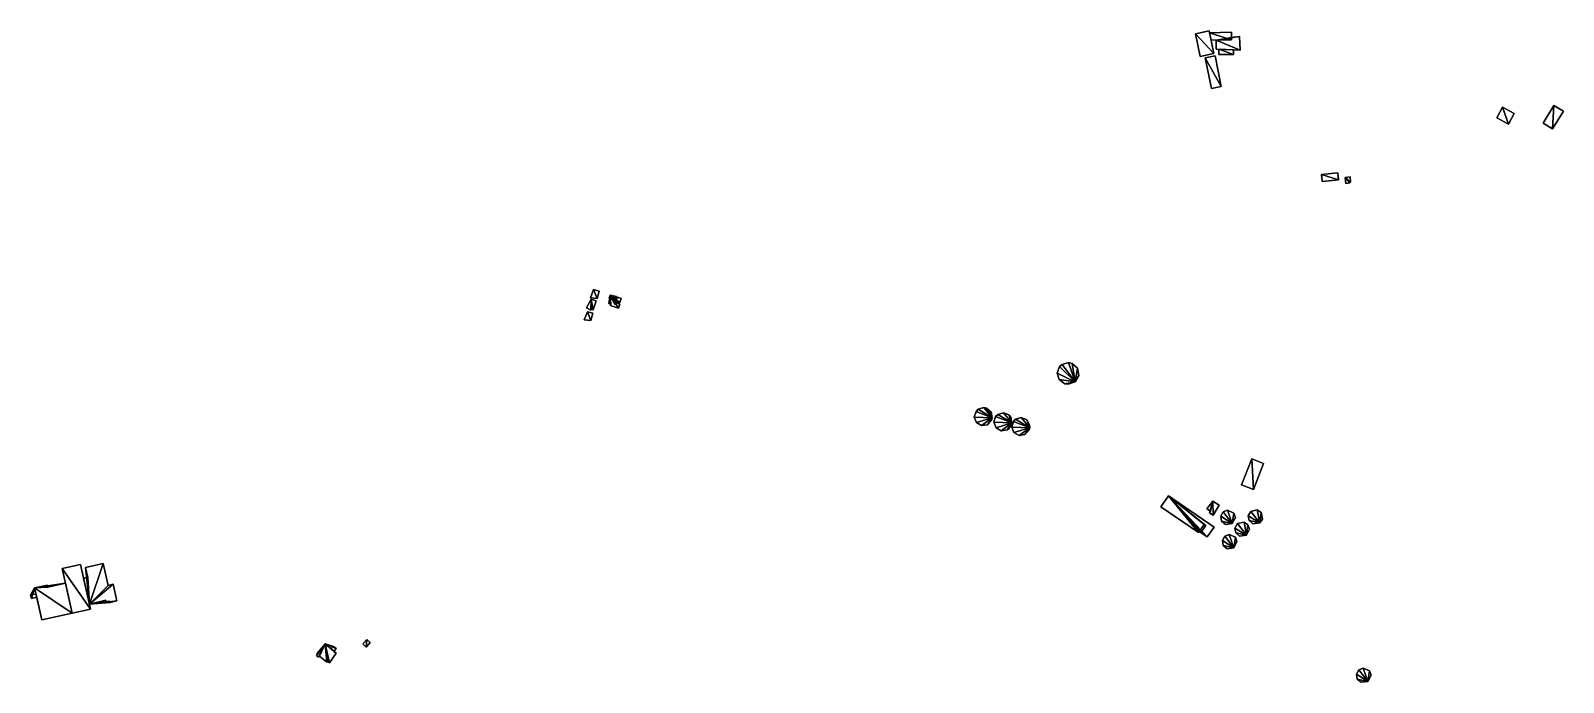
# Model space of a CAD drawing. Header units: metres. Extents: x -3947 to 4280, y -3529 to 2326.
# Drawn here: x 1998 to 4280, y -322 to 648 of the extents above; entities that cross this region are included whole.
import ezdxf

# ---------------------------------------------------------------- set-up
doc = ezdxf.new("R2010")
doc.units = ezdxf.units.M

msp = doc.modelspace()

# ---------------------------------------------------------------- linework, layer by layer
at = {"layer": 'MUROS'}
for points in [[(3753.1, 647.7), (3732.9, 642.9), (3732.9, 642.9, 4.5), (3753.1, 647.7, 4.5)], [(3732.9, 642.9), (3739.6, 609.3), (3739.6, 609.3, 4.5), (3732.9, 642.9, 4.5)], [(3760, 613.6), (3753.1, 647.7), (3753.1, 647.7, 4.5), (3760, 613.6, 4.5)], [(3753.8, 644.3), (3786.2, 645.3), (3786.2, 645.3, 4.5), (3753.8, 644.3, 4.5)], [(3756, 633.6), (3753.8, 644.3), (3753.8, 644.3, 4.5), (3756, 633.6, 4.5)], [(3786.2, 645.3), (3786.2, 634.2), (3786.2, 634.2, 4.5), (3786.2, 645.3, 4.5)], [(3786.2, 634.2), (3756, 633.6), (3756, 633.6, 4.5), (3786.2, 634.2, 4.5)], [(3763.7, 633.8), (3763.4, 620.3), (3763.4, 620.3, 4.5), (3763.7, 633.8, 4.5)], [(3763.4, 620.3), (3799, 618.9), (3799, 618.9, 4.5), (3763.4, 620.3, 4.5)], [(3786.2, 634.2), (3763.7, 633.8), (3763.7, 633.8, 4.5), (3786.2, 634.2, 4.5)], [(3767.5, 620.2), (3767.5, 612.4), (3767.5, 612.4, 4.5), (3767.5, 620.2, 4.5)], [(3789.4, 619.4), (3767.5, 620.2), (3767.5, 620.2, 4.5), (3789.4, 619.4, 4.5)], [(3798.5, 638.8), (3786.2, 637.4), (3786.2, 637.4, 4.5), (3798.5, 638.8, 4.5)], [(3786.2, 637.4), (3786.2, 634.2), (3786.2, 634.2, 4.5), (3786.2, 637.4, 4.5)], [(3789.4, 612.1), (3789.4, 619.4), (3789.4, 619.4, 4.5), (3789.4, 612.1, 4.5)], [(3799, 618.9), (3798.5, 638.8), (3798.5, 638.8, 4.5), (3799, 618.9, 4.5)], [(3739.6, 609.3), (3760, 613.6), (3760, 613.6, 4.5), (3739.6, 609.3, 4.5)], [(3761.8, 610.1), (3747.3, 607.2), (3747.3, 607.2, 4.5), (3761.8, 610.1, 4.5)], [(3747.3, 607.2), (3756.4, 561.9), (3756.4, 561.9, 4.5), (3747.3, 607.2, 4.5)], [(3770.9, 564.8), (3761.8, 610.1), (3761.8, 610.1, 4.5), (3770.9, 564.8, 4.5)], [(3767.5, 612.4), (3789.4, 612.1), (3789.4, 612.1, 4.5), (3767.5, 612.4, 4.5)], [(3756.4, 561.9), (3770.9, 564.8), (3770.9, 564.8, 4.5), (3756.4, 561.9, 4.5)], [(4181.4, 517.9), (4189.6, 533.8), (4189.6, 533.8, 8), (4181.4, 517.9, 8)], [(4189.6, 533.8), (4207.1, 524.7), (4207.1, 524.7, 8), (4189.6, 533.8, 8)], [(4250.5, 510), (4266.4, 536.3), (4266.4, 536.3, 8), (4250.5, 510, 8)], [(4280.4, 527.8), (4264.5, 501.5), (4264.5, 501.5, 8), (4280.4, 527.8, 8)], [(4266.4, 536.3), (4280.4, 527.8), (4280.4, 527.8, 8), (4266.4, 536.3, 8)], [(4198.8, 508.8), (4181.4, 517.9), (4181.4, 517.9, 8), (4198.8, 508.8, 8)], [(4207.1, 524.7), (4198.8, 508.8), (4198.8, 508.8, 8), (4207.1, 524.7, 8)], [(4264.5, 501.5), (4250.5, 510), (4250.5, 510, 8), (4264.5, 501.5, 8)], [(3920.4, 433.7), (3944.7, 436.3), (3944.7, 436.3, 7), (3920.4, 433.7, 7)], [(3921.5, 423.4), (3920.4, 433.7), (3920.4, 433.7, 7), (3921.5, 423.4, 7)], [(3944.7, 436.3), (3945.8, 426), (3945.8, 426, 7), (3944.7, 436.3, 7)], [(3945.8, 426), (3921.5, 423.4), (3921.5, 423.4, 7), (3945.8, 426, 7)], [(3955.5, 429.3), (3962.9, 430), (3962.9, 430, 7), (3955.5, 429.3, 7)], [(3956.4, 420.5), (3955.5, 429.3), (3955.5, 429.3, 7), (3956.4, 420.5, 7)], [(3962.3, 421.1), (3956.4, 420.5), (3956.4, 420.5, 7), (3962.3, 421.1, 7)], [(3963.6, 422.4), (3962.3, 421.1), (3962.3, 421.1, 7), (3963.6, 422.4, 7)], [(3962.9, 430), (3963.6, 422.4), (3963.6, 422.4, 7), (3962.9, 430, 7)], [(2831.9, 250.4), (2836.7, 262.4), (2836.7, 262.4, 6), (2831.9, 250.4, 6)], [(2836.7, 262.4), (2844.7, 260.1), (2844.7, 260.1, 6), (2836.7, 262.4, 6)], [(2844.7, 260.1), (2841.7, 249.2), (2841.7, 249.2, 6), (2844.7, 260.1, 6)], [(2860, 250.3), (2861.3, 254), (2861.3, 254, 5), (2860, 250.3, 5)], [(2861.3, 254), (2870.9, 252.2), (2870.9, 252.2, 5), (2861.3, 254, 5)], [(2870.9, 252.2), (2870.1, 249.9), (2870.1, 249.9, 5), (2870.9, 252.2, 5)], [(2822.8, 217.5), (2827.6, 229.5), (2827.6, 229.5, 6), (2822.8, 217.5, 6)], [(2826.2, 235.2), (2832.8, 248.1), (2832.8, 248.1, 6), (2826.2, 235.2, 6)], [(2832.5, 231.6), (2826.2, 235.2), (2826.2, 235.2, 6), (2832.5, 231.6, 6)], [(2827.6, 229.5), (2835.6, 227.3), (2835.6, 227.3, 6), (2827.6, 229.5, 6)], [(2841.7, 249.2), (2831.9, 250.4), (2831.9, 250.4, 6), (2841.7, 249.2, 6)], [(2833, 233.2), (2832.5, 231.6), (2832.5, 231.6, 6), (2833, 233.2, 6)], [(2832.8, 248.1), (2840.4, 245.6), (2840.4, 245.6, 6), (2832.8, 248.1, 6)], [(2836, 232.2), (2833, 233.2), (2833, 233.2, 6), (2836, 232.2, 6)], [(2840.4, 245.6), (2836, 232.2), (2836, 232.2, 6), (2840.4, 245.6, 6)], [(2859.2, 241.8), (2863.1, 249.2), (2863.1, 249.2, 5), (2859.2, 241.8, 5)], [(2862.4, 240.7), (2859.2, 241.8), (2859.2, 241.8, 5), (2862.4, 240.7, 5)], [(2863.1, 249.2), (2860, 250.3), (2860, 250.3, 5), (2863.1, 249.2, 5)], [(2861.8, 239), (2862.4, 240.7), (2862.4, 240.7, 5), (2861.8, 239, 5)], [(2873.7, 234.9), (2861.8, 239), (2861.8, 239, 5), (2873.7, 234.9, 5)], [(2869.3, 243.7), (2868.1, 240.3), (2868.1, 240.3, 5), (2869.3, 243.7, 5)], [(2868.1, 240.3), (2870.2, 242.8), (2870.2, 242.8, 5), (2868.1, 240.3, 5)], [(2875.5, 243.4), (2869.3, 243.7), (2869.3, 243.7, 5), (2875.5, 243.4, 5)], [(2870.1, 249.9), (2871.6, 249.4), (2871.6, 249.4, 5), (2870.1, 249.9, 5)], [(2870.2, 242.8), (2875.8, 240.9), (2875.8, 240.9, 5), (2870.2, 242.8, 5)], [(2871.6, 249.4), (2872.1, 251), (2872.1, 251, 5), (2871.6, 249.4, 5)], [(2872.1, 251), (2877.5, 249.1), (2877.5, 249.1, 5), (2872.1, 251, 5)], [(2875.8, 240.9), (2873.7, 234.9), (2873.7, 234.9, 5), (2875.8, 240.9, 5)], [(2877.5, 249.1), (2875.5, 243.4), (2875.5, 243.4, 5), (2877.5, 249.1, 5)], [(2832.6, 216.4), (2822.8, 217.5), (2822.8, 217.5, 6), (2832.6, 216.4, 6)], [(2835.6, 227.3), (2832.6, 216.4), (2832.6, 216.4, 6), (2835.6, 227.3, 6)], [(3530.4, 147.8), (3526.9, 138.3), (3526.9, 138.3, 5), (3530.4, 147.8, 5)], [(3526.9, 138.3), (3529.6, 128.7), (3529.6, 128.7, 5), (3526.9, 138.3, 5)], [(3534.2, 151.2), (3530.4, 147.8), (3530.4, 147.8, 5), (3534.2, 151.2, 5)], [(3543.9, 153.9), (3534.2, 151.2), (3534.2, 151.2, 5), (3543.9, 153.9, 5)], [(3549.2, 152.7), (3543.9, 153.9), (3543.9, 153.9, 5), (3549.2, 152.7, 5)], [(3557.3, 145.4), (3549.2, 152.7), (3549.2, 152.7, 5), (3557.3, 145.4, 5)], [(3559, 134.7), (3557.3, 145.4), (3557.3, 145.4, 5), (3559, 134.7, 5)], [(3529.6, 128.7), (3538, 122.3), (3538, 122.3, 5), (3529.6, 128.7, 5)], [(3538, 122.3), (3543.4, 121.5), (3543.4, 121.5, 5), (3538, 122.3, 5)], [(3543.4, 121.5), (3553.6, 125.3), (3553.6, 125.3, 5), (3543.4, 121.5, 5)], [(3553.6, 125.3), (3559, 134.7), (3559, 134.7, 5), (3553.6, 125.3, 5)], [(3406, 81.2), (3403.4, 72.8), (3403.4, 72.8, 5), (3406, 81.2, 5)], [(3403.4, 72.8), (3406.7, 64.6), (3406.7, 64.6, 5), (3403.4, 72.8, 5)], [(3409.1, 84.3), (3406, 81.2), (3406, 81.2, 5), (3409.1, 84.3, 5)], [(3417.5, 86.8), (3409.1, 84.3), (3409.1, 84.3, 5), (3417.5, 86.8, 5)], [(3421.8, 85.8), (3417.5, 86.8), (3417.5, 86.8, 5), (3421.8, 85.8, 5)], [(3428.4, 80.3), (3421.8, 85.8), (3421.8, 85.8, 5), (3428.4, 80.3, 5)], [(3430.2, 71.8), (3428.4, 80.3), (3428.4, 80.3, 5), (3430.2, 71.8, 5)], [(3429, 67.6), (3430.2, 71.8), (3430.2, 71.8, 5), (3429, 67.6, 5)], [(3435.2, 73.5), (3432.7, 65.1), (3432.7, 65.1, 5), (3435.2, 73.5, 5)], [(3438.4, 76.6), (3435.2, 73.5), (3435.2, 73.5, 5), (3438.4, 76.6, 5)], [(3446.8, 79), (3438.4, 76.6), (3438.4, 76.6, 5), (3446.8, 79, 5)], [(3454.8, 75.9), (3446.8, 79), (3446.8, 79, 5), (3454.8, 75.9, 5)], [(3457.7, 72.5), (3454.8, 75.9), (3454.8, 75.9, 5), (3457.7, 72.5, 5)], [(3459.5, 64.1), (3457.7, 72.5), (3457.7, 72.5, 5), (3459.5, 64.1, 5)], [(3464.9, 69.5), (3461.8, 66.4), (3461.8, 66.4, 5), (3464.9, 69.5, 5)], [(3473.3, 71.9), (3464.9, 69.5), (3464.9, 69.5, 5), (3473.3, 71.9, 5)], [(3481.4, 68.8), (3473.3, 71.9), (3473.3, 71.9, 5), (3481.4, 68.8, 5)], [(3485.8, 61.3), (3481.4, 68.8), (3481.4, 68.8, 5), (3485.8, 61.3, 5)], [(3406.7, 64.6), (3414.2, 60.2), (3414.2, 60.2, 5), (3406.7, 64.6, 5)], [(3414.2, 60.2), (3422.9, 61.4), (3422.9, 61.4, 5), (3414.2, 60.2, 5)], [(3422.9, 61.4), (3429, 67.6), (3429, 67.6, 5), (3422.9, 61.4, 5)], [(3432.7, 65.1), (3435.9, 56.9), (3435.9, 56.9, 5), (3432.7, 65.1, 5)], [(3435.9, 56.9), (3443.5, 52.5), (3443.5, 52.5, 5), (3435.9, 56.9, 5)], [(3443.5, 52.5), (3452.2, 53.7), (3452.2, 53.7, 5), (3443.5, 52.5, 5)], [(3452.2, 53.7), (3455.7, 56.3), (3455.7, 56.3, 5), (3452.2, 53.7, 5)], [(3455.7, 56.3), (3459.5, 64.1), (3459.5, 64.1, 5), (3455.7, 56.3, 5)], [(3461.8, 66.4), (3459.3, 58), (3459.3, 58, 5), (3461.8, 66.4, 5)], [(3459.3, 58), (3462.5, 49.8), (3462.5, 49.8, 5), (3459.3, 58, 5)], [(3462.5, 49.8), (3470, 45.4), (3470, 45.4, 5), (3462.5, 49.8, 5)], [(3470, 45.4), (3478.7, 46.6), (3478.7, 46.6, 5), (3470, 45.4, 5)], [(3478.7, 46.6), (3484.8, 52.7), (3484.8, 52.7, 5), (3478.7, 46.6, 5)], [(3484.8, 52.7), (3486, 57), (3486, 57, 5), (3484.8, 52.7, 5)], [(3486, 57), (3485.8, 61.3), (3485.8, 61.3, 5), (3486, 57, 5)], [(3801.2, -28), (3816.6, 10.7), (3816.6, 10.7, 8), (3801.2, -28, 8)], [(3816.6, 10.7), (3834.2, 3.7), (3834.2, 3.7, 8), (3816.6, 10.7, 8)], [(3834.2, 3.7), (3818.9, -35), (3818.9, -35, 8), (3834.2, 3.7, 8)], [(3692.4, -44.4), (3681.2, -60.7), (3681.2, -60.7, 8), (3692.4, -44.4, 8)], [(3760.4, -90.9), (3692.4, -44.4), (3692.4, -44.4, 8), (3760.4, -90.9, 8)], [(3818.9, -35), (3801.2, -28), (3801.2, -28, 8), (3818.9, -35, 8)], [(3681.2, -60.7), (3737.4, -99.1), (3737.4, -99.1, 8), (3681.2, -60.7, 8)], [(3749.8, -64), (3758.6, -52.4), (3758.6, -52.4, 8), (3749.8, -64, 8)], [(3755.2, -67.4), (3749.8, -64), (3749.8, -64, 8), (3755.2, -67.4, 8)], [(3753.6, -69.9), (3755.2, -67.4), (3755.2, -67.4, 8), (3753.6, -69.9, 8)], [(3758.6, -52.4), (3768, -58.2), (3768, -58.2, 8), (3758.6, -52.4, 8)], [(3768, -58.2), (3758.8, -73.1), (3758.8, -73.1, 8), (3768, -58.2, 8)], [(3774.1, -68.3), (3770.4, -74.8), (3770.4, -74.8, 5), (3774.1, -68.3, 5)], [(3780.5, -65.7), (3774.1, -68.3), (3774.1, -68.3, 5), (3780.5, -65.7, 5)], [(3789.8, -70), (3780.5, -65.7), (3780.5, -65.7, 5), (3789.8, -70, 5)], [(3814.9, -67.5), (3811.2, -74), (3811.2, -74, 5), (3814.9, -67.5, 5)], [(3824.8, -65.3), (3814.9, -67.5), (3814.9, -67.5, 5), (3824.8, -65.3, 5)], [(3830.6, -69.1), (3824.8, -65.3), (3824.8, -65.3, 5), (3830.6, -69.1, 5)], [(3737.4, -99.1), (3745.7, -86.9), (3745.7, -86.9, 8), (3737.4, -99.1, 8)], [(3748.1, -88.6), (3740.9, -99.2), (3740.9, -99.2, 8), (3748.1, -88.6, 8)], [(3745.7, -86.9), (3748.1, -88.6), (3748.1, -88.6, 8), (3745.7, -86.9, 8)], [(3750.3, -105.6), (3760.4, -90.9), (3760.4, -90.9, 8), (3750.3, -105.6, 8)], [(3758.8, -73.1), (3753.6, -69.9), (3753.6, -69.9, 8), (3758.8, -73.1, 8)], [(3770.4, -74.8), (3771.7, -82.1), (3771.7, -82.1, 5), (3770.4, -74.8, 5)], [(3771.7, -82.1), (3777.4, -87), (3777.4, -87, 5), (3771.7, -82.1, 5)], [(3777.4, -87), (3787.5, -85.6), (3787.5, -85.6, 5), (3777.4, -87, 5)], [(3787.5, -85.6), (3792.1, -76.5), (3792.1, -76.5, 5), (3787.5, -85.6, 5)], [(3792.1, -76.5), (3789.8, -70), (3789.8, -70, 5), (3792.1, -76.5, 5)], [(3795.1, -85.8), (3791.4, -92.3), (3791.4, -92.3, 5), (3795.1, -85.8, 5)], [(3805.1, -83.6), (3795.1, -85.8), (3795.1, -85.8, 5), (3805.1, -83.6, 5)], [(3810.9, -87.4), (3805.1, -83.6), (3805.1, -83.6, 5), (3810.9, -87.4, 5)], [(3813.2, -94), (3810.9, -87.4), (3810.9, -87.4, 5), (3813.2, -94, 5)], [(3811.2, -74), (3812.5, -81.3), (3812.5, -81.3, 5), (3811.2, -74, 5)], [(3812.5, -81.3), (3818.2, -86.1), (3818.2, -86.1, 5), (3812.5, -81.3, 5)], [(3818.2, -86.1), (3828.3, -84.8), (3828.3, -84.8, 5), (3818.2, -86.1, 5)], [(3828.3, -84.8), (3832.4, -79.2), (3832.4, -79.2, 5), (3828.3, -84.8, 5)], [(3832.4, -79.2), (3830.6, -69.1), (3830.6, -69.1, 5), (3832.4, -79.2, 5)], [(3740.9, -99.2), (3750.3, -105.6), (3750.3, -105.6, 8), (3740.9, -99.2, 8)], [(3776.4, -104.5), (3772.7, -110.9), (3772.7, -110.9, 5), (3776.4, -104.5, 5)], [(3772.7, -110.9), (3774, -118.3), (3774, -118.3, 5), (3772.7, -110.9, 5)], [(3782.9, -101.9), (3776.4, -104.5), (3776.4, -104.5, 5), (3782.9, -101.9, 5)], [(3792.2, -106.1), (3782.9, -101.9), (3782.9, -101.9, 5), (3792.2, -106.1, 5)], [(3789.8, -121.7), (3794.5, -112.6), (3794.5, -112.6, 5), (3789.8, -121.7, 5)], [(3791.4, -92.3), (3792.7, -99.6), (3792.7, -99.6, 5), (3791.4, -92.3, 5)], [(3794.5, -112.6), (3792.2, -106.1), (3792.2, -106.1, 5), (3794.5, -112.6, 5)], [(3792.7, -99.6), (3798.4, -104.4), (3798.4, -104.4, 5), (3792.7, -99.6, 5)], [(3798.4, -104.4), (3808.5, -103.1), (3808.5, -103.1, 5), (3798.4, -104.4, 5)], [(3808.5, -103.1), (3813.2, -94), (3813.2, -94, 5), (3808.5, -103.1, 5)], [(3774, -118.3), (3779.7, -123.1), (3779.7, -123.1, 5), (3774, -118.3, 5)], [(3779.7, -123.1), (3789.8, -121.7), (3789.8, -121.7, 5), (3779.7, -123.1, 5)], [(2045.5, -152.6), (2072.6, -146.5), (2072.6, -146.5, 14), (2045.5, -152.6, 14)], [(2060.5, -218.9), (2045.5, -152.6), (2045.5, -152.6, 14), (2060.5, -218.9, 14)], [(2072.6, -146.5), (2087.6, -212.8), (2087.6, -212.8, 14), (2072.6, -146.5, 14)], [(2106.4, -145), (2080.2, -151.2), (2080.2, -151.2, 14), (2106.4, -145, 14)], [(2080.2, -151.2), (2083.6, -165.7), (2083.6, -165.7, 14), (2080.2, -151.2, 14)], [(2114.1, -177.6), (2106.4, -145), (2106.4, -145, 14), (2114.1, -177.6, 14)], [(2023.5, -177.1), (2004.3, -181.3), (2004.3, -181.3, 14), (2023.5, -177.1, 14)], [(2004.3, -181.3), (2006.3, -190.3), (2006.3, -190.3, 14), (2004.3, -181.3, 14)], [(2024.2, -180.2), (2023.5, -177.1), (2023.5, -177.1, 14), (2024.2, -180.2, 14)], [(2050.5, -174.4), (2024.2, -180.2), (2024.2, -180.2, 14), (2050.5, -174.4, 14)], [(2060.5, -218.9), (2050.5, -174.4), (2050.5, -174.4, 14), (2060.5, -218.9, 14)], [(2083.6, -165.7), (2077.1, -167.2), (2077.1, -167.2, 14), (2083.6, -165.7, 14)], [(2077.1, -167.2), (2086.1, -205.4), (2086.1, -205.4, 14), (2077.1, -167.2, 14)], [(2121.2, -176), (2114.1, -177.6), (2114.1, -177.6, 14), (2121.2, -176, 14)], [(2127, -200.5), (2121.2, -176), (2121.2, -176, 14), (2127, -200.5, 14)], [(2006.3, -190.3), (1998.5, -192), (1998.5, -192, 14), (2006.3, -190.3, 14)], [(1998.5, -192), (1999.6, -197), (1999.6, -197, 14), (1998.5, -192, 14)], [(1999.6, -197), (2007.5, -195.3), (2007.5, -195.3, 14), (1999.6, -197, 14)], [(2007.5, -195.3), (2015, -229), (2015, -229, 14), (2007.5, -195.3, 14)], [(2086.1, -205.4), (2110.2, -199.7), (2110.2, -199.7, 14), (2086.1, -205.4, 14)], [(2110.2, -199.7), (2110.9, -202.5), (2110.9, -202.5, 14), (2110.2, -199.7, 14)], [(2110.9, -202.5), (2116.6, -201.1), (2116.6, -201.1, 14), (2110.9, -202.5, 14)], [(2116.6, -201.1), (2117, -202.9), (2117, -202.9, 14), (2116.6, -201.1, 14)], [(2117, -202.9), (2127, -200.5), (2127, -200.5, 14), (2117, -202.9, 14)], [(2015, -229), (2060.5, -218.9), (2060.5, -218.9, 14), (2015, -229, 14)], [(2087.6, -212.8), (2060.5, -218.9), (2060.5, -218.9, 14), (2087.6, -212.8, 14)], [(2424.5, -279.4), (2437, -264.6), (2437, -264.6, 4.5), (2424.5, -279.4, 4.5)], [(2437, -264.6), (2446.1, -272.3), (2446.1, -272.3, 4.5), (2437, -264.6, 4.5)], [(2446.1, -272.3), (2449.4, -268.4), (2449.4, -268.4, 4.5), (2446.1, -272.3, 4.5)], [(2449.4, -268.4), (2453.5, -271.8), (2453.5, -271.8, 4.5), (2449.4, -268.4, 4.5)], [(2453.5, -271.8), (2450.1, -275.8), (2450.1, -275.8, 4.5), (2453.5, -271.8, 4.5)], [(2493, -264.8), (2499.2, -258.2), (2499.2, -258.2, 4.5), (2493, -264.8, 4.5)], [(2498, -269.4), (2493, -264.8), (2493, -264.8, 4.5), (2498, -269.4, 4.5)], [(2504.1, -262.8), (2498, -269.4), (2498, -269.4, 4.5), (2504.1, -262.8, 4.5)], [(2499.2, -258.2), (2504.1, -262.8), (2504.1, -262.8, 4.5), (2499.2, -258.2, 4.5)], [(2424.1, -282.2), (2425.6, -280.4), (2425.6, -280.4, 4.5), (2424.1, -282.2, 4.5)], [(2427, -284.7), (2424.1, -282.2), (2424.1, -282.2, 4.5), (2427, -284.7, 4.5)], [(2425.6, -280.4), (2424.5, -279.4), (2424.5, -279.4, 4.5), (2425.6, -280.4, 4.5)], [(2428.5, -282.9), (2427, -284.7), (2427, -284.7, 4.5), (2428.5, -282.9, 4.5)], [(2439.4, -292.1), (2428.5, -282.9), (2428.5, -282.9, 4.5), (2439.4, -292.1, 4.5)], [(2440.6, -290.6), (2439.4, -292.1), (2439.4, -292.1, 4.5), (2440.6, -290.6, 4.5)], [(2443.3, -292.9), (2440.6, -290.6), (2440.6, -290.6, 4.5), (2443.3, -292.9, 4.5)], [(2453.2, -278.5), (2443.3, -292.9), (2443.3, -292.9, 4.5), (2453.2, -278.5, 4.5)], [(2450.1, -275.8), (2453.2, -278.5), (2453.2, -278.5, 4.5), (2450.1, -275.8, 4.5)], [(3976, -303.3), (3972.3, -309.7), (3972.3, -309.7, 5), (3976, -303.3, 5)], [(3972.3, -309.7), (3973.6, -317.1), (3973.6, -317.1, 5), (3972.3, -309.7, 5)], [(3973.6, -317.1), (3979.3, -321.9), (3979.3, -321.9, 5), (3973.6, -317.1, 5)], [(3982.5, -300.7), (3976, -303.3), (3976, -303.3, 5), (3982.5, -300.7, 5)], [(3991.8, -304.9), (3982.5, -300.7), (3982.5, -300.7, 5), (3991.8, -304.9, 5)], [(3989.5, -320.5), (3994.1, -311.4), (3994.1, -311.4, 5), (3989.5, -320.5, 5)], [(3994.1, -311.4), (3991.8, -304.9), (3991.8, -304.9, 5), (3994.1, -311.4, 5)], [(3979.3, -321.9), (3989.5, -320.5), (3989.5, -320.5, 5), (3979.3, -321.9, 5)]]:
    msp.add_3dface(points, dxfattribs=at)
at = {"layer": 'TECHOS'}
for points in [[(3732.9, 642.9, 4.5), (3760, 613.6, 4.5), (3753.1, 647.7, 4.5)], [(3732.9, 642.9, 4.5), (3739.6, 609.3, 4.5), (3760, 613.6, 4.5)], [(3753.8, 644.3, 4.5), (3786.2, 645.3, 4.5), (3786.2, 634.2, 4.5)], [(3753.8, 644.3, 4.5), (3786.2, 634.2, 4.5), (3756, 633.6, 4.5)], [(3763.7, 633.8, 4.5), (3763.4, 620.3, 4.5), (3799, 618.9, 4.5)], [(3763.7, 633.8, 4.5), (3799, 618.9, 4.5), (3798.5, 638.8, 4.5)], [(3763.7, 633.8, 4.5), (3798.5, 638.8, 4.5), (3786.2, 637.4, 4.5)], [(3763.7, 633.8, 4.5), (3786.2, 637.4, 4.5), (3786.2, 634.2, 4.5)], [(3767.5, 620.2, 4.5), (3767.5, 612.4, 4.5), (3789.4, 612.1, 4.5)], [(3767.5, 620.2, 4.5), (3789.4, 612.1, 4.5), (3789.4, 619.4, 4.5)], [(3747.3, 607.2, 4.5), (3770.9, 564.8, 4.5), (3761.8, 610.1, 4.5)], [(3747.3, 607.2, 4.5), (3756.4, 561.9, 4.5), (3770.9, 564.8, 4.5)], [(4189.6, 533.8, 8), (4198.8, 508.8, 8), (4181.4, 517.9, 8)], [(4189.6, 533.8, 8), (4207.1, 524.7, 8), (4198.8, 508.8, 8)], [(4266.4, 536.3, 8), (4264.5, 501.5, 8), (4250.5, 510, 8)], [(4266.4, 536.3, 8), (4280.4, 527.8, 8), (4264.5, 501.5, 8)], [(3920.4, 433.7, 7), (3944.7, 436.3, 7), (3945.8, 426, 7)], [(3920.4, 433.7, 7), (3945.8, 426, 7), (3921.5, 423.4, 7)], [(3955.5, 429.3, 7), (3962.9, 430, 7), (3963.6, 422.4, 7)], [(3955.5, 429.3, 7), (3963.6, 422.4, 7), (3962.3, 421.1, 7)], [(3955.5, 429.3, 7), (3962.3, 421.1, 7), (3956.4, 420.5, 7)], [(2836.7, 262.4, 6), (2841.7, 249.2, 6), (2831.9, 250.4, 6)], [(2836.7, 262.4, 6), (2844.7, 260.1, 6), (2841.7, 249.2, 6)], [(2861.3, 254, 5), (2862.4, 240.7, 5), (2859.2, 241.8, 5)], [(2861.3, 254, 5), (2859.2, 241.8, 5), (2863.1, 249.2, 5)], [(2861.3, 254, 5), (2863.1, 249.2, 5), (2860, 250.3, 5)], [(2861.3, 254, 5), (2870.9, 252.2, 5), (2870.1, 249.9, 5)], [(2861.3, 254, 5), (2870.1, 249.9, 5), (2871.6, 249.4, 5)], [(2861.3, 254, 5), (2871.6, 249.4, 5), (2872.1, 251, 5)], [(2861.3, 254, 5), (2872.1, 251, 5), (2877.5, 249.1, 5)], [(2861.3, 254, 5), (2877.5, 249.1, 5), (2875.5, 243.4, 5)], [(2861.3, 254, 5), (2875.5, 243.4, 5), (2869.3, 243.7, 5)], [(2861.3, 254, 5), (2869.3, 243.7, 5), (2868.1, 240.3, 5)], [(2861.3, 254, 5), (2868.1, 240.3, 5), (2870.2, 242.8, 5)], [(2861.3, 254, 5), (2870.2, 242.8, 5), (2875.8, 240.9, 5)], [(2861.3, 254, 5), (2875.8, 240.9, 5), (2873.7, 234.9, 5)], [(2861.3, 254, 5), (2873.7, 234.9, 5), (2861.8, 239, 5)], [(2861.3, 254, 5), (2861.8, 239, 5), (2862.4, 240.7, 5)], [(2827.6, 229.5, 6), (2832.6, 216.4, 6), (2822.8, 217.5, 6)], [(2832.8, 248.1, 6), (2832.5, 231.6, 6), (2826.2, 235.2, 6)], [(2827.6, 229.5, 6), (2835.6, 227.3, 6), (2832.6, 216.4, 6)], [(2832.8, 248.1, 6), (2833, 233.2, 6), (2832.5, 231.6, 6)], [(2832.8, 248.1, 6), (2840.4, 245.6, 6), (2836, 232.2, 6)], [(2832.8, 248.1, 6), (2836, 232.2, 6), (2833, 233.2, 6)], [(3553.6, 125.3, 5), (3530.4, 147.8, 5), (3526.9, 138.3, 5)], [(3553.6, 125.3, 5), (3526.9, 138.3, 5), (3529.6, 128.7, 5)], [(3553.6, 125.3, 5), (3534.2, 151.2, 5), (3530.4, 147.8, 5)], [(3553.6, 125.3, 5), (3543.9, 153.9, 5), (3534.2, 151.2, 5)], [(3553.6, 125.3, 5), (3549.2, 152.7, 5), (3543.9, 153.9, 5)], [(3553.6, 125.3, 5), (3557.3, 145.4, 5), (3549.2, 152.7, 5)], [(3553.6, 125.3, 5), (3559, 134.7, 5), (3557.3, 145.4, 5)], [(3553.6, 125.3, 5), (3529.6, 128.7, 5), (3538, 122.3, 5)], [(3553.6, 125.3, 5), (3538, 122.3, 5), (3543.4, 121.5, 5)], [(3430.2, 71.8, 5), (3406, 81.2, 5), (3403.4, 72.8, 5)], [(3430.2, 71.8, 5), (3403.4, 72.8, 5), (3406.7, 64.6, 5)], [(3430.2, 71.8, 5), (3409.1, 84.3, 5), (3406, 81.2, 5)], [(3430.2, 71.8, 5), (3406.7, 64.6, 5), (3414.2, 60.2, 5)], [(3430.2, 71.8, 5), (3417.5, 86.8, 5), (3409.1, 84.3, 5)], [(3430.2, 71.8, 5), (3414.2, 60.2, 5), (3422.9, 61.4, 5)], [(3430.2, 71.8, 5), (3421.8, 85.8, 5), (3417.5, 86.8, 5)], [(3430.2, 71.8, 5), (3428.4, 80.3, 5), (3421.8, 85.8, 5)], [(3430.2, 71.8, 5), (3422.9, 61.4, 5), (3429, 67.6, 5)], [(3459.5, 64.1, 5), (3435.2, 73.5, 5), (3432.7, 65.1, 5)], [(3459.5, 64.1, 5), (3438.4, 76.6, 5), (3435.2, 73.5, 5)], [(3459.5, 64.1, 5), (3446.8, 79, 5), (3438.4, 76.6, 5)], [(3459.5, 64.1, 5), (3454.8, 75.9, 5), (3446.8, 79, 5)], [(3459.5, 64.1, 5), (3457.7, 72.5, 5), (3454.8, 75.9, 5)], [(3486, 57, 5), (3464.9, 69.5, 5), (3461.8, 66.4, 5)], [(3486, 57, 5), (3473.3, 71.9, 5), (3464.9, 69.5, 5)], [(3486, 57, 5), (3481.4, 68.8, 5), (3473.3, 71.9, 5)], [(3486, 57, 5), (3485.8, 61.3, 5), (3481.4, 68.8, 5)], [(3459.5, 64.1, 5), (3432.7, 65.1, 5), (3435.9, 56.9, 5)], [(3459.5, 64.1, 5), (3435.9, 56.9, 5), (3443.5, 52.5, 5)], [(3459.5, 64.1, 5), (3443.5, 52.5, 5), (3452.2, 53.7, 5)], [(3459.5, 64.1, 5), (3452.2, 53.7, 5), (3455.7, 56.3, 5)], [(3486, 57, 5), (3461.8, 66.4, 5), (3459.3, 58, 5)], [(3486, 57, 5), (3459.3, 58, 5), (3462.5, 49.8, 5)], [(3486, 57, 5), (3462.5, 49.8, 5), (3470, 45.4, 5)], [(3486, 57, 5), (3470, 45.4, 5), (3478.7, 46.6, 5)], [(3486, 57, 5), (3478.7, 46.6, 5), (3484.8, 52.7, 5)], [(3816.6, 10.7, 8), (3818.9, -35, 8), (3801.2, -28, 8)], [(3816.6, 10.7, 8), (3834.2, 3.7, 8), (3818.9, -35, 8)], [(3692.4, -44.4, 8), (3681.2, -60.7, 8), (3737.4, -99.1, 8)], [(3692.4, -44.4, 8), (3737.4, -99.1, 8), (3745.7, -86.9, 8)], [(3692.4, -44.4, 8), (3745.7, -86.9, 8), (3748.1, -88.6, 8)], [(3692.4, -44.4, 8), (3748.1, -88.6, 8), (3740.9, -99.2, 8)], [(3692.4, -44.4, 8), (3740.9, -99.2, 8), (3750.3, -105.6, 8)], [(3692.4, -44.4, 8), (3750.3, -105.6, 8), (3760.4, -90.9, 8)], [(3758.6, -52.4, 8), (3755.2, -67.4, 8), (3749.8, -64, 8)], [(3758.6, -52.4, 8), (3758.8, -73.1, 8), (3753.6, -69.9, 8)], [(3758.6, -52.4, 8), (3753.6, -69.9, 8), (3755.2, -67.4, 8)], [(3758.6, -52.4, 8), (3768, -58.2, 8), (3758.8, -73.1, 8)], [(3787.5, -85.6, 5), (3774.1, -68.3, 5), (3770.4, -74.8, 5)], [(3787.5, -85.6, 5), (3780.5, -65.7, 5), (3774.1, -68.3, 5)], [(3787.5, -85.6, 5), (3789.8, -70, 5), (3780.5, -65.7, 5)], [(3828.3, -84.8, 5), (3814.9, -67.5, 5), (3811.2, -74, 5)], [(3828.3, -84.8, 5), (3824.8, -65.3, 5), (3814.9, -67.5, 5)], [(3828.3, -84.8, 5), (3830.6, -69.1, 5), (3824.8, -65.3, 5)], [(3787.5, -85.6, 5), (3770.4, -74.8, 5), (3771.7, -82.1, 5)], [(3787.5, -85.6, 5), (3771.7, -82.1, 5), (3777.4, -87, 5)], [(3787.5, -85.6, 5), (3792.1, -76.5, 5), (3789.8, -70, 5)], [(3808.5, -103.1, 5), (3795.1, -85.8, 5), (3791.4, -92.3, 5)], [(3808.5, -103.1, 5), (3805.1, -83.6, 5), (3795.1, -85.8, 5)], [(3808.5, -103.1, 5), (3810.9, -87.4, 5), (3805.1, -83.6, 5)], [(3808.5, -103.1, 5), (3813.2, -94, 5), (3810.9, -87.4, 5)], [(3828.3, -84.8, 5), (3811.2, -74, 5), (3812.5, -81.3, 5)], [(3828.3, -84.8, 5), (3812.5, -81.3, 5), (3818.2, -86.1, 5)], [(3828.3, -84.8, 5), (3832.4, -79.2, 5), (3830.6, -69.1, 5)], [(3789.8, -121.7, 5), (3776.4, -104.5, 5), (3772.7, -110.9, 5)], [(3789.8, -121.7, 5), (3772.7, -110.9, 5), (3774, -118.3, 5)], [(3789.8, -121.7, 5), (3782.9, -101.9, 5), (3776.4, -104.5, 5)], [(3789.8, -121.7, 5), (3792.2, -106.1, 5), (3782.9, -101.9, 5)], [(3789.8, -121.7, 5), (3794.5, -112.6, 5), (3792.2, -106.1, 5)], [(3808.5, -103.1, 5), (3791.4, -92.3, 5), (3792.7, -99.6, 5)], [(3808.5, -103.1, 5), (3792.7, -99.6, 5), (3798.4, -104.4, 5)], [(3789.8, -121.7, 5), (3774, -118.3, 5), (3779.7, -123.1, 5)], [(2087.6, -212.8, 14), (2045.5, -152.6, 14), (2072.6, -146.5, 14)], [(2087.6, -212.8, 14), (2060.5, -218.9, 14), (2045.5, -152.6, 14)], [(2086.1, -205.4, 14), (2106.4, -145, 14), (2080.2, -151.2, 14)], [(2086.1, -205.4, 14), (2080.2, -151.2, 14), (2083.6, -165.7, 14)], [(2086.1, -205.4, 14), (2114.1, -177.6, 14), (2106.4, -145, 14)], [(2004.3, -181.3, 14), (2006.3, -190.3, 14), (1998.5, -192, 14)], [(2004.3, -181.3, 14), (1998.5, -192, 14), (1999.6, -197, 14)], [(2004.3, -181.3, 14), (1999.6, -197, 14), (2007.5, -195.3, 14)], [(2004.3, -181.3, 14), (2060.5, -218.9, 14), (2050.5, -174.4, 14)], [(2004.3, -181.3, 14), (2050.5, -174.4, 14), (2024.2, -180.2, 14)], [(2004.3, -181.3, 14), (2024.2, -180.2, 14), (2023.5, -177.1, 14)], [(2004.3, -181.3, 14), (2007.5, -195.3, 14), (2015, -229, 14)], [(2004.3, -181.3, 14), (2015, -229, 14), (2060.5, -218.9, 14)], [(2086.1, -205.4, 14), (2083.6, -165.7, 14), (2077.1, -167.2, 14)], [(2086.1, -205.4, 14), (2127, -200.5, 14), (2121.2, -176, 14)], [(2086.1, -205.4, 14), (2121.2, -176, 14), (2114.1, -177.6, 14)], [(2086.1, -205.4, 14), (2110.2, -199.7, 14), (2110.9, -202.5, 14)], [(2086.1, -205.4, 14), (2117, -202.9, 14), (2127, -200.5, 14)], [(2086.1, -205.4, 14), (2110.9, -202.5, 14), (2116.6, -201.1, 14)], [(2086.1, -205.4, 14), (2116.6, -201.1, 14), (2117, -202.9, 14)], [(2437, -264.6, 4.5), (2427, -284.7, 4.5), (2424.1, -282.2, 4.5)], [(2437, -264.6, 4.5), (2424.1, -282.2, 4.5), (2425.6, -280.4, 4.5)], [(2437, -264.6, 4.5), (2425.6, -280.4, 4.5), (2424.5, -279.4, 4.5)], [(2437, -264.6, 4.5), (2428.5, -282.9, 4.5), (2427, -284.7, 4.5)], [(2437, -264.6, 4.5), (2439.4, -292.1, 4.5), (2428.5, -282.9, 4.5)], [(2437, -264.6, 4.5), (2446.1, -272.3, 4.5), (2449.4, -268.4, 4.5)], [(2437, -264.6, 4.5), (2449.4, -268.4, 4.5), (2453.5, -271.8, 4.5)], [(2437, -264.6, 4.5), (2453.5, -271.8, 4.5), (2450.1, -275.8, 4.5)], [(2437, -264.6, 4.5), (2450.1, -275.8, 4.5), (2453.2, -278.5, 4.5)], [(2437, -264.6, 4.5), (2453.2, -278.5, 4.5), (2443.3, -292.9, 4.5)], [(2437, -264.6, 4.5), (2443.3, -292.9, 4.5), (2440.6, -290.6, 4.5)], [(2437, -264.6, 4.5), (2440.6, -290.6, 4.5), (2439.4, -292.1, 4.5)], [(2499.2, -258.2, 4.5), (2498, -269.4, 4.5), (2493, -264.8, 4.5)], [(2499.2, -258.2, 4.5), (2504.1, -262.8, 4.5), (2498, -269.4, 4.5)], [(3989.5, -320.5, 5), (3976, -303.3, 5), (3972.3, -309.7, 5)], [(3989.5, -320.5, 5), (3972.3, -309.7, 5), (3973.6, -317.1, 5)], [(3989.5, -320.5, 5), (3973.6, -317.1, 5), (3979.3, -321.9, 5)], [(3989.5, -320.5, 5), (3982.5, -300.7, 5), (3976, -303.3, 5)], [(3989.5, -320.5, 5), (3991.8, -304.9, 5), (3982.5, -300.7, 5)], [(3989.5, -320.5, 5), (3994.1, -311.4, 5), (3991.8, -304.9, 5)]]:
    msp.add_3dface(points, dxfattribs=at)

doc.saveas('drawing.dxf')
